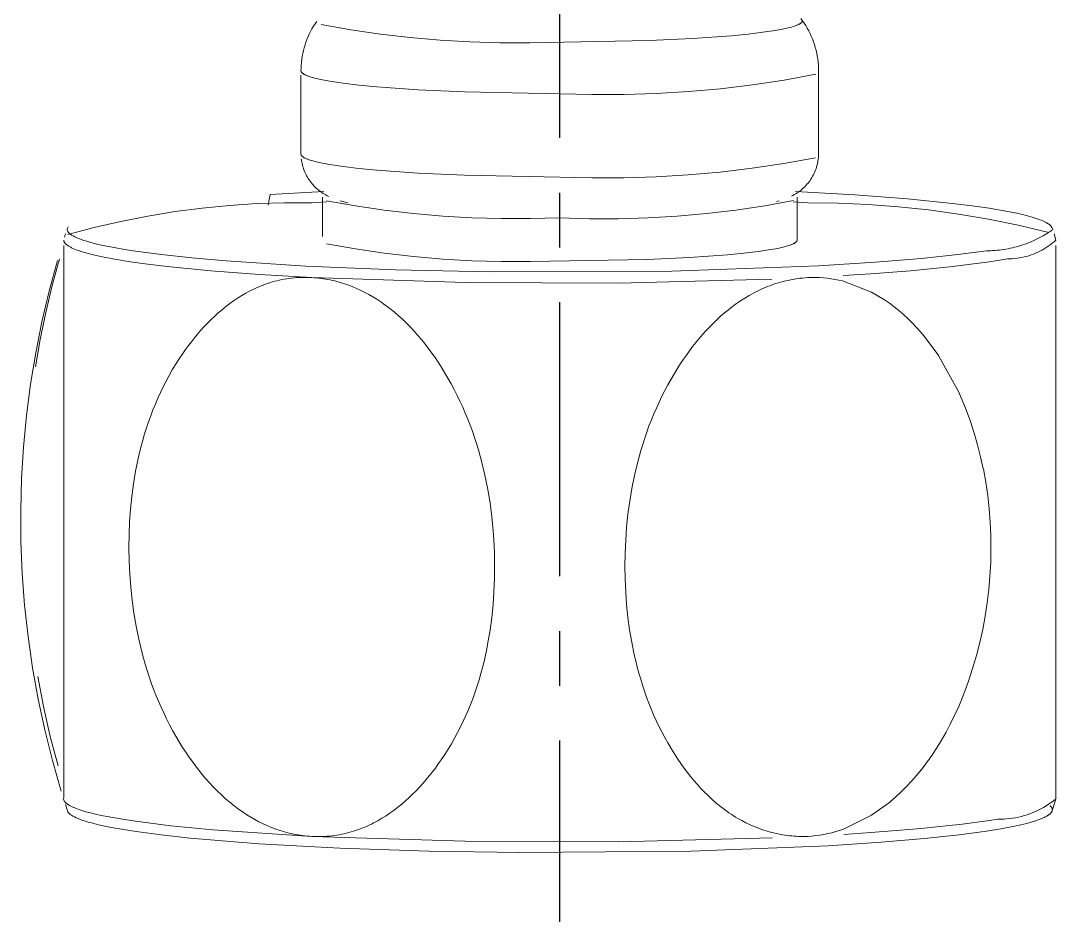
# Model space of a CAD drawing. Header units: millimetres. Extents: x 580 to 1174, y -1119 to -699.
# Drawn here: x 947.99 to 972, y -1068.07 to -1047.34 of the extents above; entities that cross this region are included whole.
import ezdxf

# ---------------------------------------------------------------- set-up
doc = ezdxf.new("R2010")
doc.units = ezdxf.units.MM
doc.header["$LTSCALE"] = 0.1
doc.linetypes.add('CENTERX2', pattern=[101.6, 63.5, -12.7, 12.7, -12.7])
doc.layers.get('0').update_dxf_attribs({"lineweight": 13})
doc.layers.add('CENTER', color=1, linetype='CENTERX2')

msp = doc.modelspace()

# ---------------------------------------------------------------- linework, layer by layer
for p, q in [((954.782, -1047.465), (954.747, -1047.523)), ((954.818, -1047.407), (954.782, -1047.465)), ((954.856, -1047.351), (954.818, -1047.407)), ((955.644, -1047.544), (954.961, -1047.425)), ((965.818, -1047.494), (965.722, -1047.516)), ((965.861, -1047.482), (965.818, -1047.494)), ((965.9, -1047.471), (965.861, -1047.482)), ((965.936, -1047.459), (965.9, -1047.471)), ((965.968, -1047.448), (965.936, -1047.459)), ((965.983, -1047.442), (965.968, -1047.448)), ((965.997, -1047.436), (965.983, -1047.442)), ((966.011, -1047.431), (965.997, -1047.436)), ((966.023, -1047.425), (966.011, -1047.431)), ((966.035, -1047.419), (966.023, -1047.425)), ((966.046, -1047.414), (966.035, -1047.419)), ((966.056, -1047.408), (966.046, -1047.414)), ((966.065, -1047.402), (966.056, -1047.408)), ((966.074, -1047.397), (966.065, -1047.402)), ((966.081, -1047.391), (966.074, -1047.397)), ((966.079, -1047.281), (966.117, -1047.336)), ((966.088, -1047.386), (966.081, -1047.391)), ((966.094, -1047.38), (966.088, -1047.386)), ((966.1, -1047.374), (966.094, -1047.38)), ((966.104, -1047.369), (966.1, -1047.374)), ((966.108, -1047.363), (966.104, -1047.369)), ((966.112, -1047.358), (966.108, -1047.363)), ((966.114, -1047.352), (966.112, -1047.358)), ((966.116, -1047.347), (966.114, -1047.352)), ((966.117, -1047.341), (966.116, -1047.347)), ((966.117, -1047.336), (966.117, -1047.341)), ((966.156, -1047.392), (966.117, -1047.336)), ((966.194, -1047.45), (966.156, -1047.392)), ((966.229, -1047.51), (966.194, -1047.45)), ((954.657, -1047.705), (954.631, -1047.768)), ((954.685, -1047.644), (954.657, -1047.705)), ((954.715, -1047.583), (954.685, -1047.644)), ((954.747, -1047.523), (954.715, -1047.583)), ((956.332, -1047.644), (955.644, -1047.544)), ((957.022, -1047.724), (956.332, -1047.644)), ((957.715, -1047.785), (957.022, -1047.724)), ((964.47, -1047.683), (963.57, -1047.746)), ((964.859, -1047.645), (964.47, -1047.683)), ((965.2, -1047.604), (964.859, -1047.645)), ((965.489, -1047.561), (965.2, -1047.604)), ((965.612, -1047.539), (965.489, -1047.561)), ((965.722, -1047.516), (965.612, -1047.539)), ((966.262, -1047.57), (966.229, -1047.51)), ((966.293, -1047.631), (966.262, -1047.57)), ((966.322, -1047.694), (966.293, -1047.631)), ((966.349, -1047.758), (966.322, -1047.694)), ((954.566, -1047.961), (954.549, -1048.027)), ((954.585, -1047.896), (954.566, -1047.961)), ((954.607, -1047.832), (954.585, -1047.896)), ((954.631, -1047.768), (954.607, -1047.832)), ((958.409, -1047.825), (957.715, -1047.785)), ((959.104, -1047.845), (958.409, -1047.825)), ((959.799, -1047.846), (959.104, -1047.845)), ((962.563, -1047.792), (959.799, -1047.846)), ((963.57, -1047.746), (962.563, -1047.792)), ((966.374, -1047.822), (966.349, -1047.758)), ((966.396, -1047.887), (966.374, -1047.822)), ((966.416, -1047.953), (966.396, -1047.887)), ((966.434, -1048.02), (966.416, -1047.953)), ((954.521, -1048.16), (954.511, -1048.227)), ((954.534, -1048.093), (954.521, -1048.16)), ((954.549, -1048.027), (954.534, -1048.093)), ((966.449, -1048.087), (966.434, -1048.02)), ((966.462, -1048.154), (966.449, -1048.087)), ((966.473, -1048.223), (966.462, -1048.154)), ((966.481, -1048.291), (966.473, -1048.223)), ((954.493, -1048.429), (954.492, -1048.497)), ((954.497, -1048.362), (954.493, -1048.429)), ((954.503, -1048.294), (954.497, -1048.362)), ((954.511, -1048.227), (954.503, -1048.294)), ((966.487, -1048.36), (966.481, -1048.291)), ((966.491, -1048.428), (966.487, -1048.36)), ((966.492, -1048.497), (966.491, -1048.428)), ((954.492, -1048.497), (954.492, -1048.503)), ((954.492, -1048.503), (954.494, -1048.509)), ((954.492, -1050.429), (954.492, -1048.595)), ((954.494, -1048.509), (954.495, -1048.515)), ((954.495, -1048.515), (954.498, -1048.521)), ((954.498, -1048.521), (954.501, -1048.527)), ((954.501, -1048.527), (954.506, -1048.532)), ((954.506, -1048.532), (954.511, -1048.538)), ((954.511, -1048.538), (954.516, -1048.544)), ((954.516, -1048.544), (954.523, -1048.55)), ((954.523, -1048.55), (954.53, -1048.556)), ((954.53, -1048.556), (954.539, -1048.562)), ((954.539, -1048.562), (954.548, -1048.568)), ((954.548, -1048.568), (954.557, -1048.574)), ((954.557, -1048.574), (954.568, -1048.58)), ((954.568, -1048.58), (954.58, -1048.586)), ((954.58, -1048.586), (954.592, -1048.593)), ((954.592, -1048.593), (954.606, -1048.599)), ((954.606, -1048.599), (954.62, -1048.605)), ((954.62, -1048.605), (954.635, -1048.611)), ((954.635, -1048.611), (954.651, -1048.617)), ((954.651, -1048.617), (954.685, -1048.629)), ((954.685, -1048.629), (954.724, -1048.641)), ((954.724, -1048.641), (954.766, -1048.653)), ((954.766, -1048.653), (954.811, -1048.666)), ((954.811, -1048.666), (954.913, -1048.69)), ((954.913, -1048.69), (955.03, -1048.714)), ((965.695, -1048.71), (966.427, -1048.574)), ((966.492, -1048.497), (966.492, -1050.429)), ((955.03, -1048.714), (955.162, -1048.738)), ((955.162, -1048.738), (955.47, -1048.784)), ((955.47, -1048.784), (955.834, -1048.827)), ((955.834, -1048.827), (956.249, -1048.867)), ((956.249, -1048.867), (957.209, -1048.935)), ((957.209, -1048.935), (958.284, -1048.984)), ((963.473, -1048.98), (964.217, -1048.913)), ((964.217, -1048.913), (964.958, -1048.823)), ((964.958, -1048.823), (965.695, -1048.71)), ((958.284, -1048.984), (961.236, -1049.045)), ((961.236, -1049.045), (961.982, -1049.046)), ((961.982, -1049.046), (962.728, -1049.025)), ((962.728, -1049.025), (963.473, -1048.98)), ((954.492, -1050.429), (954.492, -1050.435)), ((954.492, -1050.435), (954.494, -1050.44)), ((954.494, -1050.44), (954.495, -1050.446)), ((954.495, -1050.446), (954.498, -1050.452)), ((954.498, -1050.452), (954.501, -1050.458)), ((954.503, -1050.575), (954.498, -1050.537)), ((954.501, -1050.458), (954.506, -1050.464)), ((954.51, -1050.612), (954.503, -1050.575)), ((954.506, -1050.464), (954.511, -1050.47)), ((954.518, -1050.649), (954.51, -1050.612)), ((954.511, -1050.47), (954.516, -1050.476)), ((954.516, -1050.476), (954.523, -1050.482)), ((954.523, -1050.482), (954.53, -1050.488)), ((954.53, -1050.488), (954.539, -1050.494)), ((954.539, -1050.494), (954.548, -1050.5)), ((954.548, -1050.5), (954.557, -1050.506)), ((954.557, -1050.506), (954.568, -1050.512)), ((954.568, -1050.512), (954.58, -1050.518)), ((954.58, -1050.518), (954.592, -1050.524)), ((954.592, -1050.524), (954.606, -1050.53)), ((954.606, -1050.53), (954.62, -1050.536)), ((954.62, -1050.536), (954.635, -1050.542)), ((954.635, -1050.542), (954.651, -1050.548)), ((954.651, -1050.548), (954.685, -1050.56)), ((954.685, -1050.56), (954.724, -1050.573)), ((954.724, -1050.573), (954.766, -1050.585)), ((954.766, -1050.585), (954.811, -1050.597)), ((954.811, -1050.597), (954.913, -1050.621)), ((954.913, -1050.621), (955.03, -1050.645)), ((965.688, -1050.643), (966.419, -1050.51)), ((966.472, -1050.618), (966.464, -1050.656)), ((966.478, -1050.581), (966.472, -1050.618)), ((966.484, -1050.543), (966.478, -1050.581)), ((966.488, -1050.505), (966.484, -1050.543)), ((966.491, -1050.467), (966.488, -1050.505)), ((966.492, -1050.429), (966.491, -1050.467)), ((954.527, -1050.685), (954.518, -1050.649)), ((954.537, -1050.721), (954.527, -1050.685)), ((954.548, -1050.757), (954.537, -1050.721)), ((954.561, -1050.792), (954.548, -1050.757)), ((954.575, -1050.827), (954.561, -1050.792)), ((954.59, -1050.862), (954.575, -1050.827)), ((954.606, -1050.896), (954.59, -1050.862)), ((955.03, -1050.645), (955.162, -1050.669)), ((955.162, -1050.669), (955.47, -1050.715)), ((955.47, -1050.715), (955.834, -1050.758)), ((955.834, -1050.758), (956.249, -1050.799)), ((956.249, -1050.799), (957.209, -1050.866)), ((957.209, -1050.866), (958.284, -1050.915)), ((963.469, -1050.911), (964.212, -1050.844)), ((964.212, -1050.844), (964.952, -1050.755)), ((964.952, -1050.755), (965.688, -1050.643)), ((966.405, -1050.837), (966.389, -1050.872)), ((966.419, -1050.801), (966.405, -1050.837)), ((966.432, -1050.766), (966.419, -1050.801)), ((966.444, -1050.729), (966.432, -1050.766)), ((966.454, -1050.693), (966.444, -1050.729)), ((966.464, -1050.656), (966.454, -1050.693)), ((954.623, -1050.929), (954.606, -1050.896)), ((954.642, -1050.962), (954.623, -1050.929)), ((954.661, -1050.994), (954.642, -1050.962)), ((954.682, -1051.025), (954.661, -1050.994)), ((954.704, -1051.056), (954.682, -1051.025)), ((954.727, -1051.086), (954.704, -1051.056)), ((954.75, -1051.115), (954.727, -1051.086)), ((958.284, -1050.915), (961.235, -1050.975)), ((961.235, -1050.975), (961.98, -1050.976)), ((961.98, -1050.976), (962.725, -1050.955)), ((962.725, -1050.955), (963.469, -1050.911)), ((966.248, -1051.098), (966.223, -1051.127)), ((966.271, -1051.068), (966.248, -1051.098)), ((966.294, -1051.037), (966.271, -1051.068)), ((966.315, -1051.005), (966.294, -1051.037)), ((966.335, -1050.973), (966.315, -1051.005)), ((966.354, -1050.94), (966.335, -1050.973)), ((966.372, -1050.906), (966.354, -1050.94)), ((966.389, -1050.872), (966.372, -1050.906)), ((953.78, -1051.366), (955.024, -1051.297)), ((954.775, -1051.143), (954.75, -1051.115)), ((954.801, -1051.171), (954.775, -1051.143)), ((954.827, -1051.198), (954.801, -1051.171)), ((954.855, -1051.223), (954.827, -1051.198)), ((954.883, -1051.248), (954.855, -1051.223)), ((954.912, -1051.272), (954.883, -1051.248)), ((954.942, -1051.294), (954.912, -1051.272)), ((954.973, -1051.316), (954.942, -1051.294)), ((955.004, -1051.337), (954.973, -1051.316)), ((955.036, -1051.356), (955.004, -1051.337)), ((965.96, -1051.297), (967.334, -1051.374)), ((965.994, -1051.327), (965.962, -1051.348)), ((966.026, -1051.306), (965.994, -1051.327)), ((966.056, -1051.283), (966.026, -1051.306)), ((966.087, -1051.26), (966.056, -1051.283)), ((966.116, -1051.235), (966.087, -1051.26)), ((966.144, -1051.21), (966.116, -1051.235)), ((966.171, -1051.183), (966.144, -1051.21)), ((966.198, -1051.156), (966.171, -1051.183)), ((966.223, -1051.127), (966.198, -1051.156)), ((953.47, -1051.573), (952.835, -1051.615)), ((954.106, -1051.553), (953.47, -1051.573)), ((953.733, -1051.61), (953.78, -1051.366)), ((954.742, -1051.553), (954.106, -1051.553)), ((955.085, -1051.537), (954.742, -1051.553)), ((954.992, -1052.334), (954.992, -1051.425)), ((955.069, -1051.375), (955.036, -1051.356)), ((955.102, -1051.392), (955.069, -1051.375)), ((955.752, -1051.629), (955.084, -1051.512)), ((955.136, -1051.409), (955.102, -1051.392)), ((955.576, -1051.555), (955.404, -1051.511)), ((965.914, -1051.506), (965.244, -1051.625)), ((965.579, -1051.509), (965.52, -1051.526)), ((965.895, -1051.385), (965.861, -1051.402)), ((965.929, -1051.367), (965.895, -1051.385)), ((966.242, -1051.553), (965.899, -1051.537)), ((965.962, -1051.348), (965.929, -1051.367)), ((965.992, -1051.425), (965.992, -1052.421)), ((966.242, -1051.553), (966.944, -1051.563)), ((966.944, -1051.563), (967.645, -1051.594)), ((967.334, -1051.374), (968.557, -1051.466)), ((968.557, -1051.466), (969.6, -1051.57)), ((969.6, -1051.57), (970.049, -1051.626)), ((951.571, -1051.759), (950.943, -1051.862)), ((952.202, -1051.677), (951.571, -1051.759)), ((952.835, -1051.615), (952.202, -1051.677)), ((956.424, -1051.726), (955.752, -1051.629)), ((957.099, -1051.805), (956.424, -1051.726)), ((957.777, -1051.864), (957.099, -1051.805)), ((963.894, -1051.805), (963.215, -1051.865)), ((964.571, -1051.725), (963.894, -1051.805)), ((965.244, -1051.625), (964.571, -1051.725)), ((967.645, -1051.594), (968.345, -1051.647)), ((968.345, -1051.647), (969.043, -1051.722)), ((969.043, -1051.722), (969.739, -1051.819)), ((969.739, -1051.819), (970.431, -1051.938)), ((970.049, -1051.626), (970.446, -1051.683)), ((970.446, -1051.683), (970.793, -1051.741)), ((970.793, -1051.741), (971.089, -1051.8)), ((971.089, -1051.8), (971.219, -1051.829)), ((950.319, -1051.986), (949.699, -1052.13)), ((950.943, -1051.862), (950.319, -1051.986)), ((958.456, -1051.903), (957.777, -1051.864)), ((959.135, -1051.923), (958.456, -1051.903)), ((959.814, -1051.923), (959.135, -1051.923)), ((960.492, -1051.904), (959.814, -1051.923)), ((961.172, -1051.925), (960.492, -1051.904)), ((961.853, -1051.925), (961.172, -1051.925)), ((962.534, -1051.905), (961.853, -1051.925)), ((963.215, -1051.865), (962.534, -1051.905)), ((970.431, -1051.938), (971.118, -1052.078)), ((971.219, -1051.829), (971.336, -1051.859)), ((971.336, -1051.859), (971.442, -1051.888)), ((971.442, -1051.888), (971.536, -1051.918)), ((971.536, -1051.918), (971.579, -1051.932)), ((971.579, -1051.932), (971.619, -1051.947)), ((971.619, -1051.947), (971.656, -1051.961)), ((971.656, -1051.961), (971.69, -1051.976)), ((971.69, -1051.976), (971.722, -1051.99)), ((971.722, -1051.99), (971.751, -1052.005)), ((971.751, -1052.005), (971.765, -1052.012)), ((971.765, -1052.012), (971.778, -1052.019)), ((971.778, -1052.019), (971.79, -1052.026)), ((971.79, -1052.026), (971.802, -1052.033)), ((971.802, -1052.033), (971.813, -1052.04)), ((971.813, -1052.04), (971.823, -1052.047)), ((971.823, -1052.047), (971.833, -1052.054)), ((971.833, -1052.054), (971.842, -1052.062)), ((971.842, -1052.062), (971.851, -1052.069)), ((949.01, -1052.351), (949.033, -1052.278)), ((949.073, -1052.167), (949.076, -1052.148)), ((949.074, -1052.186), (949.073, -1052.167)), ((949.08, -1052.205), (949.074, -1052.186)), ((949.076, -1052.148), (949.083, -1052.129)), ((949.09, -1052.224), (949.08, -1052.205)), ((949.083, -1052.129), (949.094, -1052.111)), ((949.699, -1052.13), (949.085, -1052.294)), ((949.104, -1052.244), (949.09, -1052.224)), ((949.123, -1052.264), (949.104, -1052.244)), ((949.147, -1052.284), (949.123, -1052.264)), ((949.175, -1052.304), (949.147, -1052.284)), ((949.209, -1052.324), (949.175, -1052.304)), ((971.118, -1052.078), (971.802, -1052.239)), ((971.74, -1052.298), (971.696, -1052.323)), ((971.783, -1052.271), (971.74, -1052.298)), ((971.826, -1052.245), (971.783, -1052.271)), ((971.868, -1052.217), (971.826, -1052.245)), ((971.851, -1052.069), (971.859, -1052.076)), ((971.859, -1052.076), (971.866, -1052.082)), ((971.866, -1052.082), (971.873, -1052.089)), ((971.909, -1052.189), (971.868, -1052.217)), ((971.873, -1052.089), (971.879, -1052.096)), ((971.879, -1052.096), (971.885, -1052.103)), ((971.885, -1052.103), (971.89, -1052.11)), ((971.89, -1052.11), (971.895, -1052.117)), ((971.895, -1052.117), (971.899, -1052.124)), ((971.899, -1052.124), (971.902, -1052.131)), ((971.902, -1052.131), (971.905, -1052.137)), ((971.905, -1052.137), (971.907, -1052.144)), ((971.907, -1052.144), (971.92, -1052.183)), ((971.951, -1052.278), (971.988, -1052.393)), ((948.992, -1052.421), (948.992, -1052.429)), ((948.992, -1052.429), (948.994, -1052.437)), ((948.994, -1052.437), (948.995, -1052.445)), ((948.995, -1052.445), (948.998, -1052.453)), ((948.998, -1052.453), (949.001, -1052.46)), ((949.001, -1052.46), (949.005, -1052.468)), ((949.005, -1052.468), (949.01, -1052.476)), ((949.01, -1052.476), (949.015, -1052.484)), ((949.015, -1052.484), (949.021, -1052.492)), ((949.021, -1052.492), (949.028, -1052.5)), ((949.028, -1052.5), (949.035, -1052.508)), ((949.035, -1052.508), (949.044, -1052.516)), ((949.044, -1052.516), (949.053, -1052.524)), ((949.053, -1052.524), (949.063, -1052.532)), ((949.063, -1052.532), (949.073, -1052.54)), ((949.073, -1052.54), (949.085, -1052.548)), ((949.248, -1052.344), (949.209, -1052.324)), ((949.292, -1052.365), (949.248, -1052.344)), ((949.342, -1052.386), (949.292, -1052.365)), ((949.397, -1052.406), (949.342, -1052.386)), ((949.458, -1052.427), (949.397, -1052.406)), ((949.525, -1052.448), (949.458, -1052.427)), ((949.597, -1052.469), (949.525, -1052.448)), ((949.676, -1052.49), (949.597, -1052.469)), ((949.76, -1052.511), (949.676, -1052.49)), ((949.947, -1052.553), (949.76, -1052.511)), ((955.752, -1052.625), (955.084, -1052.508)), ((965.815, -1052.542), (965.78, -1052.553)), ((965.847, -1052.531), (965.815, -1052.542)), ((965.861, -1052.525), (965.847, -1052.531)), ((965.875, -1052.519), (965.861, -1052.525)), ((965.888, -1052.514), (965.875, -1052.519)), ((965.9, -1052.508), (965.888, -1052.514)), ((965.912, -1052.503), (965.9, -1052.508)), ((965.922, -1052.497), (965.912, -1052.503)), ((965.932, -1052.492), (965.922, -1052.497)), ((965.941, -1052.486), (965.932, -1052.492)), ((965.95, -1052.481), (965.941, -1052.486)), ((965.957, -1052.475), (965.95, -1052.481)), ((965.964, -1052.47), (965.957, -1052.475)), ((965.97, -1052.464), (965.964, -1052.47)), ((965.975, -1052.459), (965.97, -1052.464)), ((965.98, -1052.453), (965.975, -1052.459)), ((965.984, -1052.448), (965.98, -1052.453)), ((965.987, -1052.442), (965.984, -1052.448)), ((965.989, -1052.437), (965.987, -1052.442)), ((965.991, -1052.432), (965.989, -1052.437)), ((965.992, -1052.426), (965.991, -1052.432)), ((965.992, -1052.421), (965.992, -1052.426)), ((971.182, -1052.546), (971.133, -1052.561)), ((971.231, -1052.53), (971.182, -1052.546)), ((971.279, -1052.513), (971.231, -1052.53)), ((971.327, -1052.496), (971.279, -1052.513)), ((971.375, -1052.477), (971.327, -1052.496)), ((971.422, -1052.458), (971.375, -1052.477)), ((971.469, -1052.437), (971.422, -1052.458)), ((971.516, -1052.416), (971.469, -1052.437)), ((971.562, -1052.394), (971.516, -1052.416)), ((971.607, -1052.371), (971.562, -1052.394)), ((971.652, -1052.347), (971.607, -1052.371)), ((971.696, -1052.323), (971.652, -1052.347)), ((971.863, -1052.529), (971.818, -1052.562)), ((971.907, -1052.494), (971.863, -1052.529)), ((971.95, -1052.459), (971.907, -1052.494)), ((971.992, -1052.421), (971.95, -1052.459)), ((971.988, -1052.396), (971.992, -1052.421)), ((948.992, -1052.548), (948.992, -1065.35)), ((949.085, -1052.548), (949.097, -1052.556)), ((949.097, -1052.556), (949.11, -1052.564)), ((949.11, -1052.564), (949.123, -1052.572)), ((949.123, -1052.572), (949.138, -1052.58)), ((949.138, -1052.58), (949.153, -1052.588)), ((949.153, -1052.588), (949.169, -1052.596)), ((949.169, -1052.596), (949.203, -1052.612)), ((949.203, -1052.612), (949.24, -1052.628)), ((949.24, -1052.628), (949.28, -1052.644)), ((949.28, -1052.644), (949.324, -1052.66)), ((949.324, -1052.66), (949.37, -1052.676)), ((949.37, -1052.676), (949.42, -1052.692)), ((949.42, -1052.692), (949.473, -1052.708)), ((949.473, -1052.708), (949.588, -1052.74)), ((949.588, -1052.74), (949.715, -1052.771)), ((949.715, -1052.771), (949.855, -1052.802)), ((950.159, -1052.594), (949.947, -1052.553)), ((950.397, -1052.636), (950.159, -1052.594)), ((950.659, -1052.677), (950.397, -1052.636)), ((951.261, -1052.757), (950.659, -1052.677)), ((951.963, -1052.832), (951.261, -1052.757)), ((956.424, -1052.723), (955.752, -1052.625)), ((957.099, -1052.801), (956.424, -1052.723)), ((964.381, -1052.76), (963.502, -1052.822)), ((964.762, -1052.723), (964.381, -1052.76)), ((965.096, -1052.683), (964.762, -1052.723)), ((965.378, -1052.641), (965.096, -1052.683)), ((965.499, -1052.62), (965.378, -1052.641)), ((965.606, -1052.598), (965.499, -1052.62)), ((965.7, -1052.575), (965.606, -1052.598)), ((965.741, -1052.564), (965.7, -1052.575)), ((965.78, -1052.553), (965.741, -1052.564)), ((969.723, -1052.757), (968.875, -1052.847)), ((970.381, -1052.668), (969.723, -1052.757)), ((970.431, -1052.668), (970.381, -1052.668)), ((970.482, -1052.667), (970.431, -1052.668)), ((970.532, -1052.664), (970.482, -1052.667)), ((970.582, -1052.661), (970.532, -1052.664)), ((970.633, -1052.657), (970.582, -1052.661)), ((970.683, -1052.651), (970.633, -1052.657)), ((970.734, -1052.645), (970.683, -1052.651)), ((970.784, -1052.638), (970.734, -1052.645)), ((970.834, -1052.63), (970.784, -1052.638)), ((970.885, -1052.621), (970.834, -1052.63)), ((970.935, -1052.611), (970.885, -1052.621)), ((970.985, -1052.6), (970.935, -1052.611)), ((971.034, -1052.588), (970.985, -1052.6)), ((971.084, -1052.575), (971.034, -1052.588)), ((971.133, -1052.561), (971.084, -1052.575)), ((971.366, -1052.782), (971.312, -1052.797)), ((971.419, -1052.765), (971.366, -1052.782)), ((971.472, -1052.745), (971.419, -1052.765)), ((971.524, -1052.724), (971.472, -1052.745)), ((971.575, -1052.701), (971.524, -1052.724)), ((971.625, -1052.677), (971.575, -1052.701)), ((971.675, -1052.651), (971.625, -1052.677)), ((971.724, -1052.623), (971.675, -1052.651)), ((971.771, -1052.593), (971.724, -1052.623)), ((971.818, -1052.562), (971.771, -1052.593)), ((971.992, -1052.699), (971.992, -1052.548)), ((971.992, -1053.112), (971.992, -1052.699)), ((948.653, -1053.602), (948.845, -1052.894)), ((948.892, -1052.856), (948.725, -1053.475)), ((949.855, -1052.802), (950.17, -1052.863)), ((950.17, -1052.863), (950.533, -1052.922)), ((950.533, -1052.922), (950.94, -1052.979)), ((950.94, -1052.979), (951.389, -1053.034)), ((952.76, -1052.903), (951.963, -1052.832)), ((954.601, -1053.023), (952.76, -1052.903)), ((956.683, -1053.109), (954.601, -1053.023)), ((957.777, -1052.86), (957.099, -1052.801)), ((958.456, -1052.899), (957.777, -1052.86)), ((959.135, -1052.919), (958.456, -1052.899)), ((959.814, -1052.92), (959.135, -1052.919)), ((962.517, -1052.867), (959.814, -1052.92)), ((963.502, -1052.822), (962.517, -1052.867)), ((966.491, -1053.018), (963.088, -1053.14)), ((967.806, -1052.935), (966.491, -1053.018)), ((968.875, -1052.847), (967.806, -1052.935)), ((970.451, -1052.922), (969.538, -1053.039)), ((970.451, -1052.922), (970.868, -1052.853)), ((970.924, -1052.853), (970.868, -1052.853)), ((970.981, -1052.851), (970.924, -1052.853)), ((971.036, -1052.847), (970.981, -1052.851)), ((971.092, -1052.841), (971.036, -1052.847)), ((971.148, -1052.833), (971.092, -1052.841)), ((971.203, -1052.823), (971.148, -1052.833)), ((971.258, -1052.811), (971.203, -1052.823)), ((971.312, -1052.797), (971.258, -1052.811)), ((951.389, -1053.034), (952.398, -1053.133)), ((952.398, -1053.133), (953.527, -1053.219)), ((953.527, -1053.219), (954.742, -1053.289)), ((958.877, -1053.156), (956.683, -1053.109)), ((963.088, -1053.14), (958.877, -1053.156)), ((967.059, -1053.244), (967.704, -1053.202)), ((968.622, -1053.132), (967.704, -1053.202)), ((969.538, -1053.039), (968.622, -1053.132)), ((971.992, -1054.602), (971.992, -1053.112)), ((948.725, -1053.475), (948.576, -1054.099)), ((953.464, -1053.525), (953.515, -1053.503)), ((953.515, -1053.503), (953.566, -1053.482)), ((953.566, -1053.482), (953.618, -1053.462)), ((953.618, -1053.462), (953.671, -1053.442)), ((953.671, -1053.442), (953.723, -1053.424)), ((953.723, -1053.424), (953.777, -1053.407)), ((953.777, -1053.407), (953.83, -1053.391)), ((953.83, -1053.391), (953.884, -1053.376)), ((953.884, -1053.376), (953.938, -1053.362)), ((953.938, -1053.362), (953.993, -1053.349)), ((953.993, -1053.349), (954.048, -1053.337)), ((954.048, -1053.337), (954.104, -1053.327)), ((954.104, -1053.327), (954.16, -1053.317)), ((954.16, -1053.317), (954.216, -1053.309)), ((954.216, -1053.309), (954.273, -1053.302)), ((954.273, -1053.302), (954.331, -1053.296)), ((954.331, -1053.296), (954.388, -1053.291)), ((954.388, -1053.291), (954.446, -1053.287)), ((954.446, -1053.287), (954.505, -1053.285)), ((954.505, -1053.285), (954.563, -1053.284)), ((954.563, -1053.284), (954.623, -1053.285)), ((954.623, -1053.285), (954.682, -1053.286)), ((954.682, -1053.286), (954.742, -1053.289)), ((954.742, -1053.289), (958.296, -1053.404)), ((954.742, -1053.289), (954.796, -1053.292)), ((954.796, -1053.292), (954.85, -1053.296)), ((954.85, -1053.296), (954.903, -1053.302)), ((954.903, -1053.302), (954.957, -1053.308)), ((954.957, -1053.308), (955.01, -1053.315)), ((955.01, -1053.315), (955.063, -1053.324)), ((955.063, -1053.324), (955.116, -1053.333)), ((955.116, -1053.333), (955.168, -1053.343)), ((955.168, -1053.343), (955.221, -1053.355)), ((955.221, -1053.355), (955.273, -1053.367)), ((955.273, -1053.367), (955.325, -1053.38)), ((955.325, -1053.38), (955.376, -1053.395)), ((955.376, -1053.395), (955.427, -1053.41)), ((955.427, -1053.41), (955.479, -1053.426)), ((955.479, -1053.426), (955.58, -1053.46)), ((955.58, -1053.46), (955.68, -1053.499)), ((955.68, -1053.499), (955.779, -1053.54)), ((958.296, -1053.404), (961.851, -1053.416)), ((961.851, -1053.416), (965.405, -1053.327)), ((965.252, -1053.521), (965.306, -1053.499)), ((965.306, -1053.499), (965.361, -1053.478)), ((965.361, -1053.478), (965.416, -1053.458)), ((965.416, -1053.458), (965.472, -1053.438)), ((965.472, -1053.438), (965.529, -1053.42)), ((965.529, -1053.42), (965.585, -1053.403)), ((965.585, -1053.403), (965.643, -1053.387)), ((965.643, -1053.387), (965.7, -1053.372)), ((965.7, -1053.372), (965.759, -1053.358)), ((965.759, -1053.358), (965.817, -1053.346)), ((965.817, -1053.346), (965.877, -1053.334)), ((965.877, -1053.334), (965.936, -1053.324)), ((965.936, -1053.324), (965.997, -1053.314)), ((965.997, -1053.314), (966.057, -1053.306)), ((966.057, -1053.306), (966.118, -1053.299)), ((966.118, -1053.299), (966.18, -1053.294)), ((966.18, -1053.294), (966.242, -1053.289)), ((966.242, -1053.289), (966.332, -1053.286)), ((966.332, -1053.286), (966.422, -1053.286)), ((966.422, -1053.286), (966.513, -1053.289)), ((966.513, -1053.289), (966.603, -1053.295)), ((966.603, -1053.295), (966.692, -1053.303)), ((966.692, -1053.303), (966.782, -1053.315)), ((966.782, -1053.315), (966.871, -1053.33)), ((966.871, -1053.33), (966.959, -1053.347)), ((966.959, -1053.347), (967.047, -1053.368)), ((967.047, -1053.368), (967.721, -1053.628)), ((948.485, -1054.316), (948.653, -1053.602)), ((953.023, -1053.765), (953.118, -1053.706)), ((953.118, -1053.706), (953.215, -1053.65)), ((953.215, -1053.65), (953.264, -1053.623)), ((953.264, -1053.623), (953.313, -1053.597)), ((953.313, -1053.597), (953.363, -1053.572)), ((953.363, -1053.572), (953.413, -1053.548)), ((953.413, -1053.548), (953.464, -1053.525)), ((955.779, -1053.54), (955.876, -1053.585)), ((955.876, -1053.585), (955.972, -1053.632)), ((955.972, -1053.632), (956.067, -1053.683)), ((956.067, -1053.683), (956.159, -1053.737)), ((956.159, -1053.737), (956.251, -1053.793)), ((964.784, -1053.763), (964.884, -1053.703)), ((964.884, -1053.703), (964.987, -1053.646)), ((964.987, -1053.646), (965.039, -1053.62)), ((965.039, -1053.62), (965.091, -1053.594)), ((965.091, -1053.594), (965.144, -1053.569)), ((965.144, -1053.569), (965.198, -1053.544)), ((965.198, -1053.544), (965.252, -1053.521)), ((967.721, -1053.628), (968.022, -1053.805)), ((952.661, -1054.033), (952.749, -1053.962)), ((952.749, -1053.962), (952.839, -1053.893)), ((952.839, -1053.893), (952.93, -1053.828)), ((952.93, -1053.828), (953.023, -1053.765)), ((956.251, -1053.793), (956.34, -1053.852)), ((956.34, -1053.852), (956.446, -1053.926)), ((956.446, -1053.926), (956.549, -1054.003)), ((964.4, -1054.034), (964.493, -1053.962)), ((964.493, -1053.962), (964.588, -1053.892)), ((964.588, -1053.892), (964.685, -1053.826)), ((964.685, -1053.826), (964.784, -1053.763)), ((968.022, -1053.806), (968.135, -1053.886)), ((968.135, -1053.886), (968.246, -1053.969)), ((968.246, -1053.969), (968.354, -1054.056)), ((948.576, -1054.099), (948.446, -1054.727)), ((952.408, -1054.262), (952.491, -1054.183)), ((952.491, -1054.183), (952.575, -1054.107)), ((952.575, -1054.107), (952.661, -1054.033)), ((956.549, -1054.003), (956.65, -1054.084)), ((956.65, -1054.084), (956.748, -1054.168)), ((956.748, -1054.168), (956.844, -1054.255)), ((964.132, -1054.267), (964.219, -1054.187)), ((964.219, -1054.187), (964.309, -1054.109)), ((964.309, -1054.109), (964.4, -1054.034)), ((968.354, -1054.056), (968.46, -1054.147)), ((968.46, -1054.147), (968.562, -1054.24)), ((948.341, -1055.035), (948.485, -1054.316)), ((952.172, -1054.51), (952.249, -1054.425)), ((952.249, -1054.425), (952.328, -1054.342)), ((952.328, -1054.342), (952.408, -1054.262)), ((956.844, -1054.255), (956.937, -1054.345)), ((956.937, -1054.345), (957.028, -1054.437)), ((957.028, -1054.437), (957.117, -1054.532)), ((963.881, -1054.522), (963.963, -1054.435)), ((963.963, -1054.435), (964.046, -1054.35)), ((964.046, -1054.35), (964.132, -1054.267)), ((968.562, -1054.24), (968.661, -1054.338)), ((968.661, -1054.338), (968.757, -1054.438)), ((968.757, -1054.438), (968.85, -1054.542)), ((951.952, -1054.775), (952.023, -1054.685)), ((952.023, -1054.685), (952.096, -1054.597)), ((952.096, -1054.597), (952.172, -1054.51)), ((957.117, -1054.532), (957.203, -1054.629)), ((957.203, -1054.629), (957.287, -1054.728)), ((963.647, -1054.795), (963.723, -1054.702)), ((963.723, -1054.702), (963.801, -1054.611)), ((963.801, -1054.611), (963.881, -1054.522)), ((968.85, -1054.542), (968.939, -1054.648)), ((968.94, -1054.647), (969.279, -1055.106)), ((971.992, -1054.697), (971.992, -1054.602)), ((971.992, -1054.951), (971.992, -1054.697)), ((948.446, -1054.727), (948.334, -1055.358)), ((951.814, -1054.959), (951.882, -1054.866)), ((951.882, -1054.866), (951.952, -1054.775)), ((957.287, -1054.728), (957.368, -1054.83)), ((957.368, -1054.83), (957.447, -1054.933)), ((957.447, -1054.933), (957.524, -1055.038)), ((963.5, -1054.986), (963.572, -1054.89)), ((963.572, -1054.89), (963.647, -1054.795)), ((948.222, -1055.759), (948.341, -1055.035)), ((951.586, -1055.301), (951.666, -1055.176)), ((951.666, -1055.176), (951.749, -1055.052)), ((951.749, -1055.052), (951.814, -1054.959)), ((957.524, -1055.038), (957.599, -1055.144)), ((957.599, -1055.144), (957.672, -1055.252)), ((963.294, -1055.282), (963.361, -1055.182)), ((963.361, -1055.182), (963.429, -1055.084)), ((963.429, -1055.084), (963.5, -1054.986)), ((969.277, -1055.107), (969.741, -1055.948)), ((971.992, -1055.608), (971.992, -1054.951)), ((951.436, -1055.557), (951.509, -1055.428)), ((951.509, -1055.428), (951.586, -1055.301)), ((957.672, -1055.252), (957.742, -1055.361)), ((957.742, -1055.361), (957.822, -1055.49)), ((963.149, -1055.512), (963.229, -1055.383)), ((963.229, -1055.383), (963.294, -1055.282)), ((951.366, -1055.687), (951.436, -1055.557)), ((957.822, -1055.49), (957.899, -1055.621)), ((957.899, -1055.621), (957.973, -1055.753)), ((962.998, -1055.774), (963.072, -1055.642)), ((963.072, -1055.642), (963.149, -1055.512)), ((971.992, -1057.041), (971.992, -1055.608)), ((948.128, -1056.486), (948.222, -1055.759)), ((951.234, -1055.951), (951.298, -1055.818)), ((951.298, -1055.818), (951.366, -1055.687)), ((957.973, -1055.753), (958.044, -1055.886)), ((958.044, -1055.886), (958.113, -1056.02)), ((962.859, -1056.041), (962.927, -1055.907)), ((962.927, -1055.907), (962.998, -1055.774)), ((951.115, -1056.22), (951.173, -1056.084)), ((951.173, -1056.084), (951.234, -1055.951)), ((958.113, -1056.02), (958.178, -1056.156)), ((962.794, -1056.177), (962.859, -1056.041)), ((969.741, -1055.948), (969.914, -1056.354)), ((951.007, -1056.494), (951.059, -1056.356)), ((951.059, -1056.356), (951.115, -1056.22)), ((958.178, -1056.156), (958.241, -1056.293)), ((958.241, -1056.293), (958.301, -1056.431)), ((962.672, -1056.451), (962.731, -1056.313)), ((962.731, -1056.313), (962.794, -1056.177)), ((969.913, -1056.354), (970.011, -1056.622)), ((948.058, -1057.216), (948.128, -1056.486)), ((950.957, -1056.632), (951.007, -1056.494)), ((958.301, -1056.431), (958.359, -1056.571)), ((958.359, -1056.571), (958.413, -1056.711)), ((962.56, -1056.729), (962.615, -1056.59)), ((962.615, -1056.59), (962.672, -1056.451)), ((970.011, -1056.622), (970.099, -1056.894)), ((950.867, -1056.912), (950.911, -1056.772)), ((950.911, -1056.772), (950.957, -1056.632)), ((958.413, -1056.711), (958.465, -1056.852)), ((958.465, -1056.852), (958.514, -1056.994)), ((962.509, -1056.87), (962.56, -1056.729)), ((950.787, -1057.196), (950.825, -1057.054)), ((950.825, -1057.054), (950.867, -1056.912)), ((958.514, -1056.994), (958.561, -1057.138)), ((962.414, -1057.155), (962.46, -1057.012)), ((962.46, -1057.012), (962.509, -1056.87)), ((970.099, -1056.894), (970.178, -1057.168)), ((971.992, -1057.722), (971.992, -1057.041)), ((948.014, -1057.949), (948.058, -1057.216)), ((950.717, -1057.484), (950.751, -1057.34)), ((950.751, -1057.34), (950.787, -1057.196)), ((958.561, -1057.138), (958.605, -1057.282)), ((958.605, -1057.282), (958.647, -1057.427)), ((962.329, -1057.442), (962.37, -1057.298)), ((962.37, -1057.298), (962.414, -1057.155)), ((970.178, -1057.168), (970.248, -1057.445)), ((950.687, -1057.629), (950.717, -1057.484)), ((958.647, -1057.427), (958.685, -1057.572)), ((958.685, -1057.572), (958.756, -1057.866)), ((962.221, -1057.88), (962.29, -1057.587)), ((962.29, -1057.587), (962.329, -1057.442)), ((970.248, -1057.445), (970.308, -1057.724)), ((950.609, -1058.066), (950.658, -1057.774)), ((950.658, -1057.774), (950.687, -1057.629)), ((970.312, -1057.723), (970.367, -1058.03)), ((971.992, -1058.925), (971.992, -1057.722)), ((947.994, -1058.682), (948.014, -1057.949)), ((950.57, -1058.361), (950.609, -1058.066)), ((958.756, -1057.866), (958.816, -1058.162)), ((962.162, -1058.174), (962.221, -1057.88)), ((970.367, -1058.03), (970.412, -1058.339)), ((958.816, -1058.162), (958.867, -1058.461)), ((962.112, -1058.472), (962.162, -1058.174)), ((950.54, -1058.657), (950.57, -1058.361)), ((958.867, -1058.461), (958.908, -1058.762)), ((962.072, -1058.77), (962.112, -1058.472)), ((970.412, -1058.339), (970.446, -1058.649)), ((947.999, -1059.415), (947.994, -1058.682)), ((950.519, -1058.954), (950.54, -1058.657)), ((958.908, -1058.762), (958.939, -1059.064)), ((962.041, -1059.071), (962.072, -1058.77)), ((970.446, -1058.649), (970.471, -1058.96)), ((950.507, -1059.252), (950.519, -1058.954)), ((970.471, -1058.96), (970.485, -1059.272)), ((971.992, -1059.429), (971.992, -1058.925)), ((950.504, -1059.551), (950.507, -1059.252)), ((958.939, -1059.064), (958.962, -1059.367)), ((962.02, -1059.373), (962.041, -1059.071)), ((948.029, -1060.148), (947.999, -1059.415)), ((958.962, -1059.367), (958.976, -1059.672)), ((962.007, -1059.675), (962.02, -1059.373)), ((970.485, -1059.272), (970.489, -1059.584)), ((971.992, -1062.888), (971.992, -1059.429)), ((950.508, -1059.856), (950.504, -1059.551)), ((958.976, -1059.672), (958.981, -1059.976)), ((962.003, -1059.978), (962.007, -1059.675)), ((970.489, -1059.584), (970.482, -1059.896)), ((950.522, -1060.161), (950.508, -1059.856)), ((958.981, -1059.976), (958.977, -1060.274)), ((962.007, -1060.274), (962.003, -1059.978)), ((970.482, -1059.896), (970.465, -1060.208)), ((948.084, -1060.88), (948.029, -1060.148)), ((950.545, -1060.466), (950.522, -1060.161)), ((970.465, -1060.208), (970.438, -1060.519)), ((950.577, -1060.769), (950.545, -1060.466)), ((958.977, -1060.274), (958.965, -1060.572)), ((962.02, -1060.57), (962.007, -1060.274)), ((958.965, -1060.572), (958.944, -1060.868)), ((962.042, -1060.865), (962.02, -1060.57)), ((970.438, -1060.519), (970.401, -1060.828)), ((948.164, -1061.609), (948.084, -1060.88)), ((950.618, -1061.07), (950.577, -1060.769)), ((958.944, -1060.868), (958.915, -1061.164)), ((962.072, -1061.159), (962.042, -1060.865)), ((970.401, -1060.828), (970.354, -1061.137)), ((950.669, -1061.37), (950.618, -1061.07)), ((958.915, -1061.164), (958.876, -1061.458)), ((962.111, -1061.451), (962.072, -1061.159)), ((970.354, -1061.137), (970.296, -1061.444)), ((950.729, -1061.667), (950.669, -1061.37)), ((948.269, -1062.335), (948.164, -1061.609)), ((950.8, -1061.961), (950.729, -1061.667)), ((958.876, -1061.458), (958.827, -1061.75)), ((962.16, -1061.742), (962.111, -1061.451)), ((970.296, -1061.444), (970.228, -1061.748)), ((958.799, -1061.896), (958.768, -1062.04)), ((958.827, -1061.75), (958.799, -1061.896)), ((962.219, -1062.03), (962.16, -1061.742)), ((970.228, -1061.748), (970.15, -1062.05)), ((950.839, -1062.108), (950.8, -1061.961)), ((950.881, -1062.253), (950.839, -1062.108)), ((958.768, -1062.04), (958.735, -1062.184)), ((962.252, -1062.173), (962.219, -1062.03)), ((970.15, -1062.05), (970.063, -1062.35)), ((948.398, -1063.057), (948.269, -1062.335)), ((950.925, -1062.397), (950.881, -1062.253)), ((958.699, -1062.327), (958.661, -1062.469)), ((958.735, -1062.184), (958.699, -1062.327)), ((962.288, -1062.315), (962.252, -1062.173)), ((962.326, -1062.457), (962.288, -1062.315)), ((970.063, -1062.35), (969.965, -1062.646)), ((948.389, -1062.535), (948.523, -1063.232)), ((950.972, -1062.541), (950.925, -1062.397)), ((951.022, -1062.684), (950.972, -1062.541)), ((958.619, -1062.611), (958.576, -1062.751)), ((958.661, -1062.469), (958.619, -1062.611)), ((962.367, -1062.598), (962.326, -1062.457)), ((962.41, -1062.737), (962.367, -1062.598)), ((951.074, -1062.825), (951.022, -1062.684)), ((951.129, -1062.966), (951.074, -1062.825)), ((958.576, -1062.751), (958.529, -1062.891)), ((962.456, -1062.876), (962.41, -1062.737)), ((969.965, -1062.646), (969.858, -1062.939)), ((948.552, -1063.774), (948.398, -1063.057)), ((951.186, -1063.105), (951.129, -1062.966)), ((951.247, -1063.244), (951.186, -1063.105)), ((958.48, -1063.029), (958.427, -1063.167)), ((958.529, -1062.891), (958.48, -1063.029)), ((962.505, -1063.014), (962.456, -1062.876)), ((962.556, -1063.151), (962.505, -1063.014)), ((969.858, -1062.939), (969.741, -1063.229)), ((971.992, -1063.707), (971.992, -1062.888)), ((948.523, -1063.232), (948.68, -1063.923)), ((951.31, -1063.381), (951.247, -1063.244)), ((958.372, -1063.303), (958.314, -1063.438)), ((958.427, -1063.167), (958.372, -1063.303)), ((962.611, -1063.287), (962.556, -1063.151)), ((962.668, -1063.421), (962.611, -1063.287)), ((969.741, -1063.229), (969.544, -1063.642)), ((951.376, -1063.517), (951.31, -1063.381)), ((951.445, -1063.652), (951.376, -1063.517)), ((958.253, -1063.572), (958.189, -1063.704)), ((958.314, -1063.438), (958.253, -1063.572)), ((962.728, -1063.555), (962.668, -1063.421)), ((962.79, -1063.687), (962.728, -1063.555)), ((948.73, -1064.485), (948.552, -1063.774)), ((951.516, -1063.786), (951.445, -1063.652)), ((951.591, -1063.918), (951.516, -1063.786)), ((958.189, -1063.704), (958.122, -1063.835)), ((962.856, -1063.817), (962.79, -1063.687)), ((962.925, -1063.947), (962.856, -1063.817)), ((969.447, -1063.828), (969.343, -1064.011)), ((969.545, -1063.643), (969.447, -1063.828)), ((971.992, -1065.349), (971.992, -1063.707)), ((948.68, -1063.923), (948.86, -1064.609)), ((951.668, -1064.048), (951.591, -1063.918)), ((951.748, -1064.178), (951.668, -1064.048)), ((958.052, -1063.965), (957.979, -1064.093)), ((958.122, -1063.835), (958.052, -1063.965)), ((962.996, -1064.075), (962.925, -1063.947)), ((969.343, -1064.011), (969.233, -1064.19)), ((951.819, -1064.286), (951.748, -1064.178)), ((951.892, -1064.394), (951.819, -1064.286)), ((957.903, -1064.22), (957.823, -1064.345)), ((957.979, -1064.093), (957.903, -1064.22)), ((963.071, -1064.201), (962.996, -1064.075)), ((963.148, -1064.326), (963.071, -1064.201)), ((969.233, -1064.19), (969.117, -1064.365)), ((948.932, -1065.191), (948.73, -1064.485)), ((951.967, -1064.5), (951.892, -1064.394)), ((952.044, -1064.605), (951.967, -1064.5)), ((957.741, -1064.469), (957.675, -1064.563)), ((957.823, -1064.345), (957.741, -1064.469)), ((963.229, -1064.45), (963.148, -1064.326)), ((963.299, -1064.552), (963.229, -1064.45)), ((963.371, -1064.652), (963.299, -1064.552)), ((968.995, -1064.536), (968.867, -1064.703)), ((969.117, -1064.365), (968.995, -1064.536)), ((952.123, -1064.707), (952.044, -1064.605)), ((952.204, -1064.808), (952.123, -1064.707)), ((957.538, -1064.747), (957.466, -1064.838)), ((957.607, -1064.656), (957.538, -1064.747)), ((957.675, -1064.563), (957.607, -1064.656)), ((963.445, -1064.751), (963.371, -1064.652)), ((963.521, -1064.849), (963.445, -1064.751)), ((968.867, -1064.702), (968.76, -1064.833)), ((952.288, -1064.907), (952.204, -1064.808)), ((952.375, -1065.004), (952.288, -1064.907)), ((952.463, -1065.099), (952.375, -1065.004)), ((957.317, -1065.013), (957.24, -1065.098)), ((957.393, -1064.926), (957.317, -1065.013)), ((957.466, -1064.838), (957.393, -1064.926)), ((963.6, -1064.944), (963.521, -1064.849)), ((963.681, -1065.038), (963.6, -1064.944)), ((968.649, -1064.961), (968.533, -1065.085)), ((968.76, -1064.833), (968.649, -1064.961)), ((952.554, -1065.191), (952.463, -1065.099)), ((952.647, -1065.28), (952.554, -1065.191)), ((957.081, -1065.263), (956.998, -1065.342)), ((957.161, -1065.182), (957.081, -1065.263)), ((957.24, -1065.098), (957.161, -1065.182)), ((963.764, -1065.129), (963.681, -1065.038)), ((963.85, -1065.218), (963.764, -1065.129)), ((963.937, -1065.304), (963.85, -1065.218)), ((968.413, -1065.204), (968.29, -1065.32)), ((968.533, -1065.085), (968.413, -1065.204)), ((949.01, -1065.441), (948.982, -1065.353)), ((949.02, -1065.441), (949.026, -1065.448)), ((949.026, -1065.448), (949.032, -1065.455)), ((949.078, -1065.651), (949.03, -1065.505)), ((949.032, -1065.455), (949.039, -1065.462)), ((949.039, -1065.462), (949.046, -1065.469)), ((949.046, -1065.469), (949.055, -1065.476)), ((949.055, -1065.476), (949.063, -1065.483)), ((949.063, -1065.483), (949.073, -1065.49)), ((949.073, -1065.49), (949.082, -1065.497)), ((949.082, -1065.497), (949.093, -1065.504)), ((949.093, -1065.504), (949.104, -1065.511)), ((949.104, -1065.511), (949.116, -1065.518)), ((952.743, -1065.367), (952.647, -1065.28)), ((952.841, -1065.45), (952.743, -1065.367)), ((952.942, -1065.531), (952.841, -1065.45)), ((956.827, -1065.492), (956.739, -1065.564)), ((956.914, -1065.418), (956.827, -1065.492)), ((956.998, -1065.342), (956.914, -1065.418)), ((964.028, -1065.388), (963.937, -1065.304)), ((964.12, -1065.469), (964.028, -1065.388)), ((964.215, -1065.547), (964.12, -1065.469)), ((968.163, -1065.432), (967.722, -1065.751)), ((968.29, -1065.32), (968.162, -1065.431)), ((971.767, -1065.534), (971.825, -1065.496)), ((971.825, -1065.496), (971.882, -1065.457)), ((971.882, -1065.457), (971.938, -1065.415)), ((971.988, -1065.399), (971.91, -1065.64)), ((971.938, -1065.415), (971.992, -1065.372)), ((972.003, -1065.352), (971.996, -1065.373)), ((949.08, -1065.657), (949.089, -1065.675)), ((949.089, -1065.675), (949.103, -1065.694)), ((949.103, -1065.694), (949.121, -1065.713)), ((949.116, -1065.518), (949.128, -1065.525)), ((949.121, -1065.713), (949.143, -1065.732)), ((949.128, -1065.525), (949.141, -1065.532)), ((949.141, -1065.532), (949.154, -1065.539)), ((949.143, -1065.732), (949.17, -1065.752)), ((949.154, -1065.539), (949.183, -1065.554)), ((949.17, -1065.752), (949.202, -1065.771)), ((949.183, -1065.554), (949.215, -1065.568)), ((949.215, -1065.568), (949.249, -1065.582)), ((949.249, -1065.582), (949.285, -1065.596)), ((949.285, -1065.596), (949.324, -1065.611)), ((949.324, -1065.611), (949.366, -1065.625)), ((949.366, -1065.625), (949.41, -1065.639)), ((949.41, -1065.639), (949.506, -1065.668)), ((949.506, -1065.668), (949.612, -1065.696)), ((949.612, -1065.696), (949.73, -1065.725)), ((949.73, -1065.725), (949.857, -1065.753)), ((953.045, -1065.608), (952.942, -1065.531)), ((953.15, -1065.682), (953.045, -1065.608)), ((953.24, -1065.74), (953.15, -1065.682)), ((953.331, -1065.796), (953.24, -1065.74)), ((956.558, -1065.698), (956.465, -1065.761)), ((956.65, -1065.632), (956.558, -1065.698)), ((956.739, -1065.564), (956.65, -1065.632)), ((964.313, -1065.621), (964.215, -1065.547)), ((964.362, -1065.657), (964.313, -1065.621)), ((964.413, -1065.692), (964.362, -1065.657)), ((964.463, -1065.726), (964.413, -1065.692)), ((964.515, -1065.76), (964.463, -1065.726)), ((967.722, -1065.751), (967.067, -1066.072)), ((971.261, -1065.76), (971.327, -1065.739)), ((971.327, -1065.739), (971.393, -1065.716)), ((971.393, -1065.716), (971.458, -1065.691)), ((971.458, -1065.691), (971.521, -1065.664)), ((971.521, -1065.664), (971.584, -1065.635)), ((971.584, -1065.635), (971.646, -1065.603)), ((971.646, -1065.603), (971.707, -1065.569)), ((971.707, -1065.569), (971.767, -1065.534)), ((971.81, -1065.754), (971.818, -1065.749)), ((971.818, -1065.749), (971.825, -1065.744)), ((971.825, -1065.744), (971.833, -1065.739)), ((971.833, -1065.739), (971.84, -1065.733)), ((971.84, -1065.733), (971.846, -1065.728)), ((971.846, -1065.728), (971.853, -1065.723)), ((971.853, -1065.723), (971.859, -1065.717)), ((971.863, -1065.531), (971.857, -1065.525)), ((971.859, -1065.717), (971.864, -1065.712)), ((971.869, -1065.537), (971.863, -1065.531)), ((971.864, -1065.712), (971.87, -1065.707)), ((971.875, -1065.543), (971.869, -1065.537)), ((971.87, -1065.707), (971.875, -1065.701)), ((971.88, -1065.549), (971.875, -1065.543)), ((971.875, -1065.701), (971.88, -1065.696)), ((971.885, -1065.555), (971.88, -1065.549)), ((971.88, -1065.696), (971.884, -1065.691)), ((971.884, -1065.691), (971.888, -1065.685)), ((971.889, -1065.56), (971.885, -1065.555)), ((971.888, -1065.685), (971.892, -1065.68)), ((971.893, -1065.566), (971.889, -1065.56)), ((971.892, -1065.68), (971.896, -1065.674)), ((971.897, -1065.572), (971.893, -1065.566)), ((971.896, -1065.674), (971.899, -1065.669)), ((971.9, -1065.578), (971.897, -1065.572)), ((971.899, -1065.669), (971.901, -1065.663)), ((971.903, -1065.584), (971.9, -1065.578)), ((971.901, -1065.663), (971.904, -1065.658)), ((971.905, -1065.59), (971.903, -1065.584)), ((971.904, -1065.658), (971.906, -1065.652)), ((971.907, -1065.595), (971.905, -1065.59)), ((971.906, -1065.652), (971.908, -1065.646)), ((971.909, -1065.601), (971.907, -1065.595)), ((971.908, -1065.646), (971.909, -1065.641)), ((971.91, -1065.607), (971.909, -1065.601)), ((971.909, -1065.641), (971.91, -1065.635)), ((971.911, -1065.613), (971.91, -1065.607)), ((971.91, -1065.635), (971.911, -1065.63)), ((971.911, -1065.618), (971.911, -1065.613)), ((971.911, -1065.624), (971.911, -1065.618)), ((971.911, -1065.63), (971.911, -1065.624)), ((949.202, -1065.771), (949.238, -1065.791)), ((949.238, -1065.791), (949.279, -1065.81)), ((949.279, -1065.81), (949.325, -1065.83)), ((949.325, -1065.83), (949.376, -1065.85)), ((949.376, -1065.85), (949.433, -1065.87)), ((949.433, -1065.87), (949.494, -1065.89)), ((949.494, -1065.89), (949.561, -1065.91)), ((949.561, -1065.91), (949.633, -1065.93)), ((949.633, -1065.93), (949.795, -1065.97)), ((949.795, -1065.97), (949.979, -1066.011)), ((949.857, -1065.753), (949.996, -1065.781)), ((949.996, -1065.781), (950.304, -1065.837)), ((950.304, -1065.837), (950.655, -1065.891)), ((950.655, -1065.891), (951.477, -1065.994)), ((953.423, -1065.849), (953.331, -1065.796)), ((953.518, -1065.9), (953.423, -1065.849)), ((953.613, -1065.947), (953.518, -1065.9)), ((953.71, -1065.991), (953.613, -1065.947)), ((953.809, -1066.032), (953.71, -1065.991)), ((956.074, -1065.979), (956.023, -1066.002)), ((956.124, -1065.955), (956.074, -1065.979)), ((956.174, -1065.929), (956.124, -1065.955)), ((956.224, -1065.903), (956.174, -1065.929)), ((956.273, -1065.877), (956.224, -1065.903)), ((956.37, -1065.82), (956.273, -1065.877)), ((956.465, -1065.761), (956.37, -1065.82)), ((964.567, -1065.792), (964.515, -1065.76)), ((964.62, -1065.823), (964.567, -1065.792)), ((964.712, -1065.875), (964.62, -1065.823)), ((964.806, -1065.924), (964.712, -1065.875)), ((964.902, -1065.97), (964.806, -1065.924)), ((965, -1066.012), (964.902, -1065.97)), ((968.865, -1066.059), (969.596, -1065.984)), ((969.596, -1065.984), (969.766, -1065.964)), ((969.766, -1065.964), (970.451, -1065.873)), ((970.451, -1065.873), (970.644, -1065.843)), ((970.644, -1065.843), (970.713, -1065.843)), ((970.713, -1065.843), (970.783, -1065.841)), ((970.783, -1065.841), (970.852, -1065.836)), ((970.852, -1065.836), (970.921, -1065.829)), ((970.921, -1065.829), (970.99, -1065.82)), ((970.99, -1065.82), (971.058, -1065.808)), ((971.034, -1066.005), (971.18, -1065.972)), ((971.058, -1065.808), (971.126, -1065.794)), ((971.126, -1065.794), (971.194, -1065.778)), ((971.18, -1065.972), (971.317, -1065.939)), ((971.194, -1065.778), (971.261, -1065.76)), ((971.317, -1065.939), (971.444, -1065.904)), ((971.444, -1065.904), (971.503, -1065.886)), ((971.503, -1065.886), (971.559, -1065.867)), ((971.559, -1065.867), (971.612, -1065.849)), ((971.612, -1065.849), (971.661, -1065.829)), ((971.661, -1065.829), (971.684, -1065.82)), ((971.684, -1065.82), (971.706, -1065.81)), ((971.706, -1065.81), (971.727, -1065.8)), ((971.727, -1065.8), (971.748, -1065.79)), ((971.748, -1065.79), (971.767, -1065.78)), ((971.767, -1065.78), (971.785, -1065.77)), ((971.785, -1065.77), (971.802, -1065.759)), ((971.802, -1065.759), (971.81, -1065.754)), ((949.979, -1066.011), (950.186, -1066.051)), ((950.186, -1066.051), (950.67, -1066.13)), ((950.67, -1066.13), (951.249, -1066.206)), ((951.249, -1066.206), (951.919, -1066.28)), ((951.477, -1065.994), (952.448, -1066.088)), ((952.448, -1066.088), (954.742, -1066.24)), ((953.908, -1066.07), (953.809, -1066.032)), ((954.009, -1066.105), (953.908, -1066.07)), ((954.06, -1066.121), (954.009, -1066.105)), ((954.111, -1066.136), (954.06, -1066.121)), ((954.162, -1066.15), (954.111, -1066.136)), ((954.214, -1066.163), (954.162, -1066.15)), ((954.266, -1066.175), (954.214, -1066.163)), ((954.318, -1066.186), (954.266, -1066.175)), ((954.37, -1066.196), (954.318, -1066.186)), ((954.423, -1066.206), (954.37, -1066.196)), ((954.475, -1066.214), (954.423, -1066.206)), ((954.528, -1066.221), (954.475, -1066.214)), ((954.582, -1066.227), (954.528, -1066.221)), ((954.635, -1066.233), (954.582, -1066.227)), ((954.688, -1066.237), (954.635, -1066.233)), ((955.155, -1066.233), (955.097, -1066.238)), ((955.212, -1066.227), (955.155, -1066.233)), ((955.269, -1066.22), (955.212, -1066.227)), ((955.326, -1066.211), (955.269, -1066.22)), ((955.382, -1066.202), (955.326, -1066.211)), ((955.437, -1066.191), (955.382, -1066.202)), ((955.493, -1066.179), (955.437, -1066.191)), ((955.548, -1066.166), (955.493, -1066.179)), ((955.602, -1066.152), (955.548, -1066.166)), ((955.656, -1066.137), (955.602, -1066.152)), ((955.71, -1066.121), (955.656, -1066.137)), ((955.763, -1066.103), (955.71, -1066.121)), ((955.816, -1066.085), (955.763, -1066.103)), ((955.869, -1066.066), (955.816, -1066.085)), ((955.921, -1066.045), (955.869, -1066.066)), ((955.972, -1066.024), (955.921, -1066.045)), ((956.023, -1066.002), (955.972, -1066.024)), ((965.098, -1066.052), (965, -1066.012)), ((965.198, -1066.087), (965.098, -1066.052)), ((965.299, -1066.12), (965.198, -1066.087)), ((965.35, -1066.134), (965.299, -1066.12)), ((965.402, -1066.148), (965.35, -1066.134)), ((965.453, -1066.161), (965.402, -1066.148)), ((965.505, -1066.174), (965.453, -1066.161)), ((965.557, -1066.185), (965.505, -1066.174)), ((965.609, -1066.195), (965.557, -1066.185)), ((965.661, -1066.204), (965.609, -1066.195)), ((965.713, -1066.212), (965.661, -1066.204)), ((965.766, -1066.22), (965.713, -1066.212)), ((965.818, -1066.226), (965.766, -1066.22)), ((965.871, -1066.231), (965.818, -1066.226)), ((965.924, -1066.236), (965.871, -1066.231)), ((966.429, -1066.224), (966.336, -1066.233)), ((966.522, -1066.211), (966.429, -1066.224)), ((966.615, -1066.196), (966.522, -1066.211)), ((966.707, -1066.177), (966.615, -1066.196)), ((966.798, -1066.156), (966.707, -1066.177)), ((966.889, -1066.131), (966.798, -1066.156)), ((966.978, -1066.103), (966.889, -1066.131)), ((967.067, -1066.073), (966.978, -1066.103)), ((967.074, -1066.194), (967.704, -1066.152)), ((967.704, -1066.152), (968.587, -1066.084)), ((968.587, -1066.084), (968.865, -1066.059)), ((968.949, -1066.291), (969.752, -1066.204)), ((969.752, -1066.204), (970.381, -1066.12)), ((970.381, -1066.12), (970.719, -1066.065)), ((970.719, -1066.065), (971.034, -1066.005)), ((951.919, -1066.28), (953.517, -1066.41)), ((953.517, -1066.41), (955.395, -1066.513)), ((954.742, -1066.24), (954.688, -1066.237)), ((954.802, -1066.243), (954.742, -1066.24)), ((954.742, -1066.24), (958.299, -1066.354)), ((954.862, -1066.244), (954.802, -1066.243)), ((954.921, -1066.244), (954.862, -1066.244)), ((954.98, -1066.243), (954.921, -1066.244)), ((955.039, -1066.241), (954.98, -1066.243)), ((955.097, -1066.238), (955.039, -1066.241)), ((958.299, -1066.354), (961.858, -1066.367)), ((961.858, -1066.367), (965.416, -1066.277)), ((963.539, -1066.581), (966.714, -1066.457)), ((965.977, -1066.239), (965.924, -1066.236)), ((966.03, -1066.241), (965.977, -1066.239)), ((966.083, -1066.242), (966.03, -1066.241)), ((966.136, -1066.243), (966.083, -1066.242)), ((966.189, -1066.242), (966.136, -1066.243)), ((966.242, -1066.24), (966.189, -1066.242)), ((966.336, -1066.233), (966.242, -1066.24)), ((966.714, -1066.457), (967.944, -1066.376)), ((967.944, -1066.376), (968.949, -1066.291)), ((955.395, -1066.513), (957.452, -1066.581)), ((957.452, -1066.581), (959.567, -1066.614)), ((959.567, -1066.614), (963.539, -1066.581))]:
    msp.add_line(p, q)
at = {"layer": 'CENTER'}
msp.add_line((960.492, -1070.372), (960.492, -1025.268), dxfattribs=at)

doc.saveas('drawing.dxf')
